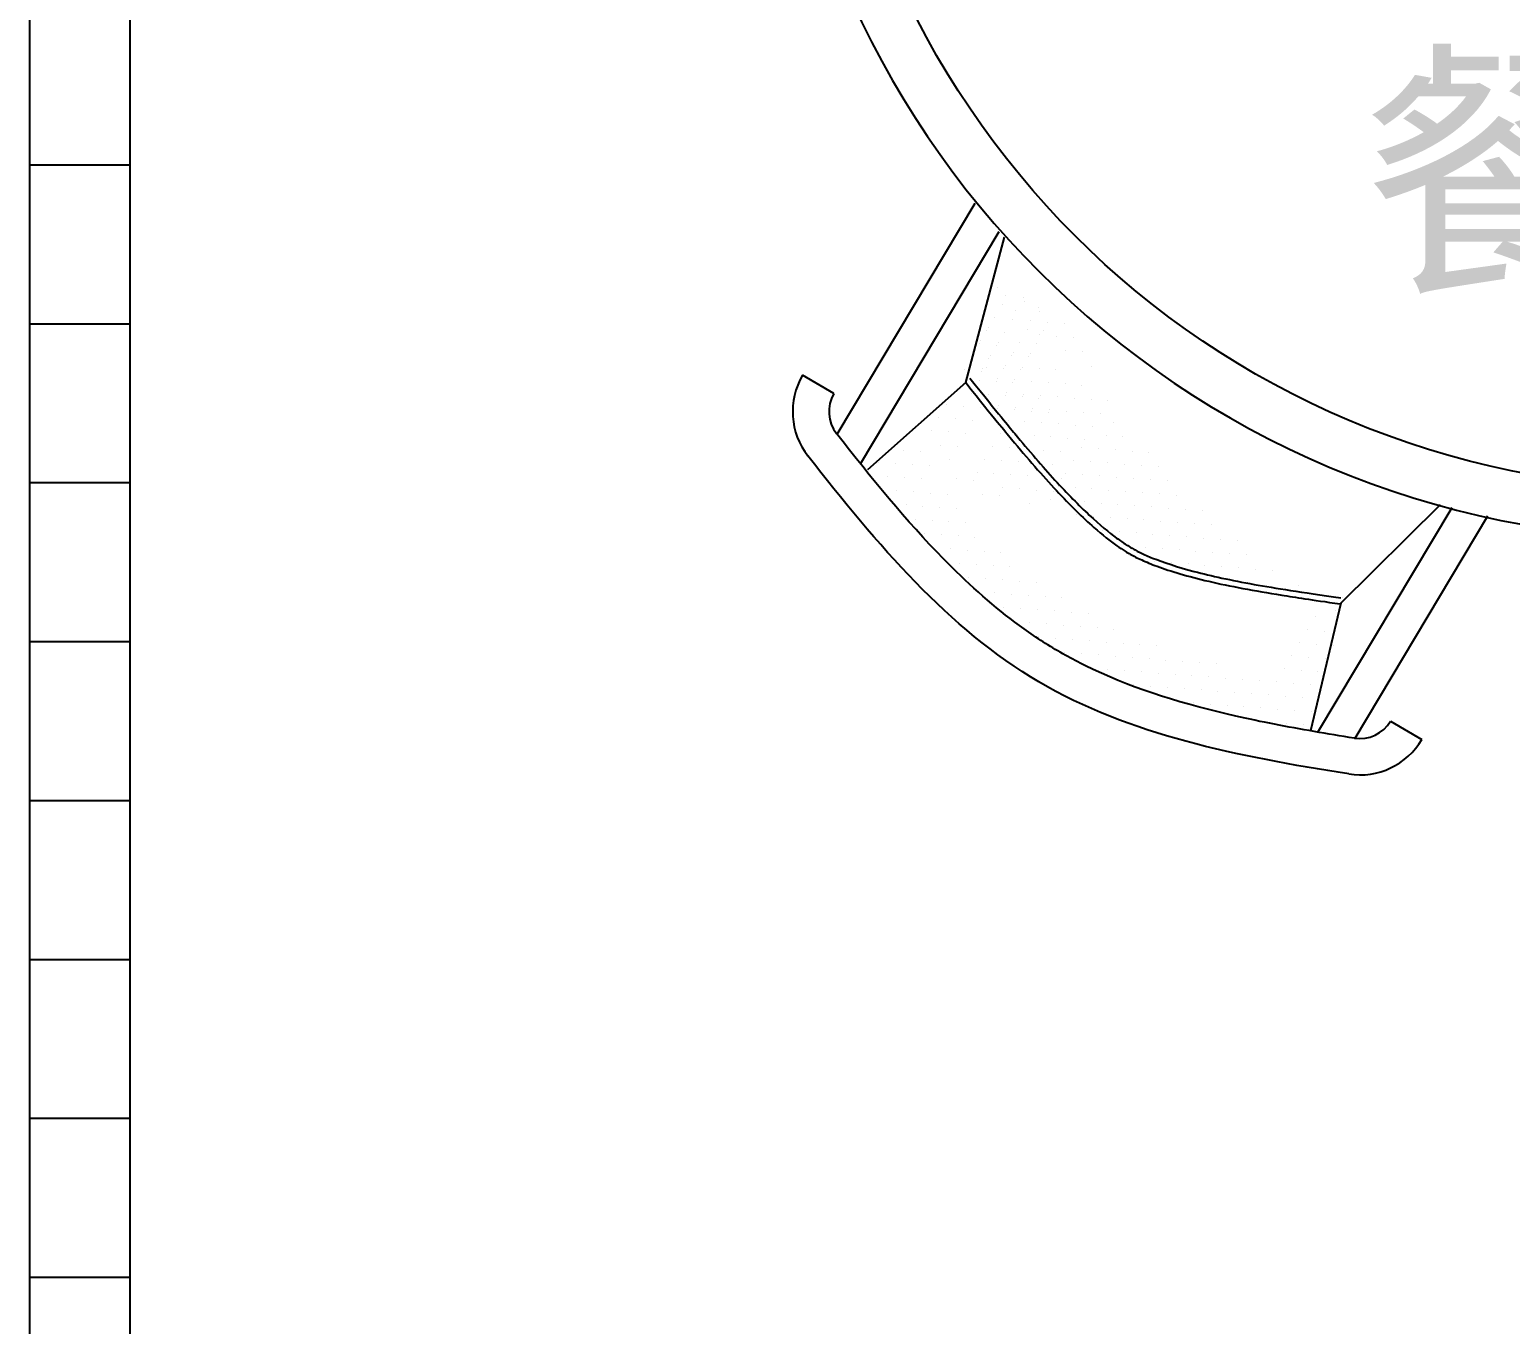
# Model space of a CAD drawing. Extents: x 3694 to 117786, y 20013 to 108631.
# Drawn here: x 80910 to 82389, y 36624 to 37918 of the extents above; entities that cross this region are included whole.
import ezdxf

# ---------------------------------------------------------------- set-up
doc = ezdxf.new("R2010")
doc.units = 0
doc.header["$LTSCALE"] = 1000
doc.header["$MEASUREMENT"] = 0
for name, color, linetype in [('PUB_TEXT', 7, 'Continuous'), ('家具', 253, 'Continuous'), ('铺地', 251, 'Continuous')]:
    doc.layers.add(name, color=color, linetype=linetype)
doc.layers.add('陈设', color=31, linetype='Continuous', lineweight=5)
doc.styles.get("Standard").update_dxf_attribs({"font": 'gbenor.shx', "bigfont": 'gbcbig.shx'})

# ---------------------------------------------------------------- blocks, each defined once
blk = doc.blocks.new('33')
at = {"layer": '家具'}
for p, q in [((-242103.7, 82741.9, 0), (-241965.8, 82972.7, 0)), ((-242080.4, 82712.5, 0), (-241941.7, 82944.5, 0)), ((-242106.9, 82782.5, 0), (-242138.1, 82800.9, 0)), ((-242078.9, 82715.5, 0), (-242078.9, 82715.5, 0)), ((-241623.7, 82444.4, 0), (-241489.6, 82668.8, 0)), ((-241586.4, 82438.3, 0), (-241453.8, 82660.3, 0)), ((-241551.1, 82455.5, 0), (-241519.8, 82437.1, 0))]:
    blk.add_line(p, q, dxfattribs=at)
at = {"layer": '家具', "color": 8, "linetype": 'Continuous'}
for p, q in [((-241975.2, 82793.6, 0), (-241936.5, 82938.8, 0)), ((-241943.5, 82888.9, 0), (-241943.5, 82888.9, 0)), ((-241943.5, 82888.9, 0), (-241943.5, 82888.9, 0)), ((-241935.2, 82880.5, 0), (-241935.2, 82880.5, 0)), ((-241917.8, 82878.4, 0), (-241917.8, 82878.4, 0)), ((-241938.5, 82871.9, 0), (-241938.5, 82871.9, 0)), ((-241938.5, 82871.9, 0), (-241938.5, 82871.9, 0)), ((-241925.6, 82865.4, 0), (-241925.6, 82865.4, 0)), ((-241916.5, 82874.9, 0), (-241916.5, 82874.9, 0)), ((-241902.9, 82868.3, 0), (-241902.9, 82868.3, 0)), ((-241901.6, 82864.8, 0), (-241901.6, 82864.8, 0)), ((-241954, 82845.9, 0), (-241954, 82845.9, 0)), ((-241954, 82845.9, 0), (-241954, 82845.9, 0)), ((-241952.4, 82848.6, 0), (-241952.4, 82848.6, 0)), ((-241946.2, 82858.9, 0), (-241946.2, 82858.9, 0)), ((-241946.2, 82858.9, 0), (-241946.2, 82858.9, 0)), ((-241928.9, 82856.8, 0), (-241928.9, 82856.8, 0)), ((-241928.9, 82856.8, 0), (-241928.9, 82856.8, 0)), ((-241913.9, 82846.7, 0), (-241913.9, 82846.7, 0)), ((-241913.9, 82846.7, 0), (-241913.9, 82846.7, 0)), ((-241910.6, 82855.3, 0), (-241910.6, 82855.3, 0)), ((-241893.8, 82854, 0), (-241893.8, 82854, 0)), ((-241876.9, 82852.8, 0), (-241876.9, 82852.8, 0)), ((-241961.8, 82833, 0), (-241961.8, 82833, 0)), ((-241961.8, 82833, 0), (-241961.8, 82833, 0)), ((-241960.2, 82835.6, 0), (-241960.2, 82835.6, 0)), ((-241942.8, 82833.5, 0), (-241942.8, 82833.5, 0)), ((-241936.6, 82843.8, 0), (-241936.6, 82843.8, 0)), ((-241936.6, 82843.8, 0), (-241936.6, 82843.8, 0)), ((-241921.7, 82833.7, 0), (-241921.7, 82833.7, 0)), ((-241921.7, 82833.7, 0), (-241921.7, 82833.7, 0)), ((-241904.8, 82832.5, 0), (-241904.8, 82832.5, 0)), ((-241901.5, 82841.1, 0), (-241901.5, 82841.1, 0)), ((-241897.1, 82845.4, 0), (-241897.1, 82845.4, 0)), ((-241884.7, 82839.8, 0), (-241884.7, 82839.8, 0)), ((-241867.8, 82838.5, 0), (-241867.8, 82838.5, 0)), ((-241969, 82819.2, 0), (-241969, 82819.2, 0)), ((-241969, 82819.2, 0), (-241969, 82819.2, 0)), ((-241952.1, 82817.9, 0), (-241952.1, 82817.9, 0)), ((-241952.1, 82817.9, 0), (-241952.1, 82817.9, 0)), ((-241950.6, 82820.5, 0), (-241950.6, 82820.5, 0)), ((-241944.4, 82830.9, 0), (-241944.4, 82830.9, 0)), ((-241944.4, 82830.9, 0), (-241944.4, 82830.9, 0)), ((-241929.4, 82820.8, 0), (-241929.4, 82820.8, 0)), ((-241929.4, 82820.8, 0), (-241929.4, 82820.8, 0)), ((-241927.9, 82823.4, 0), (-241927.9, 82823.4, 0)), ((-241912.6, 82819.5, 0), (-241912.6, 82819.5, 0)), ((-241911, 82822.1, 0), (-241911, 82822.1, 0)), ((-241875.6, 82825.5, 0), (-241875.6, 82825.5, 0)), ((-241858.7, 82824.3, 0), (-241858.7, 82824.3, 0)), ((-241976.7, 82806.2, 0), (-241976.7, 82806.2, 0)), ((-241959.9, 82804.9, 0), (-241959.9, 82804.9, 0)), ((-241959.9, 82804.9, 0), (-241959.9, 82804.9, 0)), ((-241958.3, 82807.5, 0), (-241958.3, 82807.5, 0)), ((-241954, 82809.1, 0), (-241954, 82809.1, 0)), ((-241954, 82809.1, 0), (-241954, 82809.1, 0)), ((-241937.2, 82807.8, 0), (-241937.2, 82807.8, 0)), ((-241937.2, 82807.8, 0), (-241937.2, 82807.8, 0)), ((-241935.6, 82810.4, 0), (-241935.6, 82810.4, 0)), ((-241920.3, 82806.5, 0), (-241920.3, 82806.5, 0)), ((-241918.8, 82809.1, 0), (-241918.8, 82809.1, 0)), ((-241901.9, 82807.9, 0), (-241901.9, 82807.9, 0)), ((-241885.1, 82806.6, 0), (-241885.1, 82806.6, 0)), ((-241849.6, 82810, 0), (-241849.6, 82810, 0)), ((-241975.2, 82793.6, 0), (-242073.2, 82706.3, 0)), ((-241961.8, 82796.1, 0), (-241961.8, 82796.1, 0)), ((-241961.8, 82796.1, 0), (-241961.8, 82796.1, 0)), ((-241944.9, 82794.8, 0), (-241944.9, 82794.8, 0)), ((-241944.9, 82794.8, 0), (-241944.9, 82794.8, 0)), ((-241943.4, 82797.4, 0), (-241943.4, 82797.4, 0)), ((-241928.1, 82793.5, 0), (-241928.1, 82793.5, 0)), ((-241926.5, 82796.2, 0), (-241926.5, 82796.2, 0)), ((-241909.7, 82794.9, 0), (-241909.7, 82794.9, 0)), ((-241892.8, 82793.6, 0), (-241892.8, 82793.6, 0)), ((-241876, 82792.4, 0), (-241876, 82792.4, 0)), ((-241859.1, 82791.1, 0), (-241859.1, 82791.1, 0)), ((-241969.5, 82783.1, 0), (-241969.5, 82783.1, 0)), ((-241969.5, 82783.1, 0), (-241969.5, 82783.1, 0)), ((-241952.7, 82781.8, 0), (-241952.7, 82781.8, 0)), ((-241952.7, 82781.8, 0), (-241952.7, 82781.8, 0)), ((-241935.8, 82780.6, 0), (-241935.8, 82780.6, 0)), ((-241934.3, 82783.2, 0), (-241934.3, 82783.2, 0)), ((-241919, 82779.3, 0), (-241919, 82779.3, 0)), ((-241917.4, 82781.9, 0), (-241917.4, 82781.9, 0)), ((-241902.1, 82778, 0), (-241902.1, 82778, 0)), ((-241900.6, 82780.7, 0), (-241900.6, 82780.7, 0)), ((-241883.7, 82779.4, 0), (-241883.7, 82779.4, 0)), ((-241866.9, 82778.1, 0), (-241866.9, 82778.1, 0)), ((-241850, 82776.9, 0), (-241850, 82776.9, 0)), ((-241833.2, 82775.6, 0), (-241833.2, 82775.6, 0)), ((-242001.9, 82758.4, 0), (-242001.9, 82758.4, 0)), ((-242001.9, 82758.4, 0), (-242001.9, 82758.4, 0)), ((-241994.1, 82771.4, 0), (-241994.1, 82771.4, 0)), ((-241994.1, 82771.4, 0), (-241994.1, 82771.4, 0)), ((-241977.3, 82770.1, 0), (-241977.3, 82770.1, 0)), ((-241977.3, 82770.1, 0), (-241977.3, 82770.1, 0)), ((-241960.4, 82768.9, 0), (-241960.4, 82768.9, 0)), ((-241960.4, 82768.9, 0), (-241960.4, 82768.9, 0)), ((-241943.6, 82767.6, 0), (-241943.6, 82767.6, 0)), ((-241942, 82770.2, 0), (-241942, 82770.2, 0)), ((-241926.7, 82766.3, 0), (-241926.7, 82766.3, 0)), ((-241925.2, 82768.9, 0), (-241925.2, 82768.9, 0)), ((-241909.9, 82765.1, 0), (-241909.9, 82765.1, 0)), ((-241908.3, 82767.7, 0), (-241908.3, 82767.7, 0)), ((-241893, 82763.8, 0), (-241893, 82763.8, 0)), ((-241891.5, 82766.4, 0), (-241891.5, 82766.4, 0)), ((-241874.6, 82765.1, 0), (-241874.6, 82765.1, 0)), ((-241857.8, 82763.9, 0), (-241857.8, 82763.9, 0)), ((-241840.9, 82762.6, 0), (-241840.9, 82762.6, 0)), ((-242009.6, 82745.4, 0), (-242009.6, 82745.4, 0)), ((-242009.6, 82745.4, 0), (-242009.6, 82745.4, 0)), ((-241992.8, 82744.2, 0), (-241992.8, 82744.2, 0)), ((-241985, 82757.2, 0), (-241985, 82757.2, 0)), ((-241985, 82757.2, 0), (-241985, 82757.2, 0)), ((-241975.9, 82742.9, 0), (-241975.9, 82742.9, 0)), ((-241968.2, 82755.9, 0), (-241968.2, 82755.9, 0)), ((-241968.2, 82755.9, 0), (-241968.2, 82755.9, 0)), ((-241940.7, 82743, 0), (-241940.7, 82743, 0)), ((-241932.9, 82756, 0), (-241932.9, 82756, 0)), ((-241916.1, 82754.7, 0), (-241916.1, 82754.7, 0)), ((-241899.2, 82753.4, 0), (-241899.2, 82753.4, 0)), ((-241882.4, 82752.2, 0), (-241882.4, 82752.2, 0)), ((-241865.5, 82750.9, 0), (-241865.5, 82750.9, 0)), ((-241848.7, 82749.6, 0), (-241848.7, 82749.6, 0)), ((-241827.3, 82753.5, 0), (-241827.3, 82753.5, 0)), ((-242000.5, 82731.2, 0), (-242000.5, 82731.2, 0)), ((-241983.7, 82729.9, 0), (-241983.7, 82729.9, 0)), ((-241948.4, 82730, 0), (-241948.4, 82730, 0)), ((-241931.6, 82728.8, 0), (-241931.6, 82728.8, 0)), ((-241923.8, 82741.7, 0), (-241923.8, 82741.7, 0)), ((-241907, 82740.5, 0), (-241907, 82740.5, 0)), ((-241890.1, 82739.2, 0), (-241890.1, 82739.2, 0)), ((-241873.3, 82737.9, 0), (-241873.3, 82737.9, 0)), ((-241859.6, 82728.8, 0), (-241859.6, 82728.8, 0)), ((-241856.4, 82736.7, 0), (-241856.4, 82736.7, 0)), ((-241835, 82740.5, 0), (-241835, 82740.5, 0)), ((-241818.2, 82739.3, 0), (-241818.2, 82739.3, 0)), ((-242062, 82714.2, 0), (-242062, 82714.2, 0)), ((-242045.2, 82712.9, 0), (-242045.2, 82712.9, 0)), ((-242037.4, 82725.9, 0), (-242037.4, 82725.9, 0)), ((-242020.6, 82724.6, 0), (-242020.6, 82724.6, 0)), ((-241991.5, 82717, 0), (-241991.5, 82717, 0)), ((-241956.2, 82717, 0), (-241956.2, 82717, 0)), ((-241939.3, 82715.8, 0), (-241939.3, 82715.8, 0)), ((-241922.5, 82714.5, 0), (-241922.5, 82714.5, 0)), ((-241897.9, 82726.2, 0), (-241897.9, 82726.2, 0)), ((-241881, 82725, 0), (-241881, 82725, 0)), ((-241867.4, 82715.8, 0), (-241867.4, 82715.8, 0)), ((-241850.5, 82714.6, 0), (-241850.5, 82714.6, 0)), ((-241842.8, 82727.6, 0), (-241842.8, 82727.6, 0)), ((-241833.7, 82713.3, 0), (-241833.7, 82713.3, 0)), ((-241825.9, 82726.3, 0), (-241825.9, 82726.3, 0)), ((-241809.1, 82725, 0), (-241809.1, 82725, 0)), ((-241792.2, 82723.8, 0), (-241792.2, 82723.8, 0)), ((-242069.8, 82701.2, 0), (-242069.8, 82701.2, 0)), ((-242052.9, 82699.9, 0), (-242052.9, 82699.9, 0)), ((-242036.1, 82698.7, 0), (-242036.1, 82698.7, 0)), ((-242028.3, 82711.7, 0), (-242028.3, 82711.7, 0)), ((-242011.5, 82710.4, 0), (-242011.5, 82710.4, 0)), ((-241963.9, 82704.1, 0), (-241963.9, 82704.1, 0)), ((-241947.1, 82702.8, 0), (-241947.1, 82702.8, 0)), ((-241930.2, 82701.5, 0), (-241930.2, 82701.5, 0)), ((-241913.4, 82700.3, 0), (-241913.4, 82700.3, 0)), ((-241888.8, 82712, 0), (-241888.8, 82712, 0)), ((-241875.1, 82702.9, 0), (-241875.1, 82702.9, 0)), ((-241858.3, 82701.6, 0), (-241858.3, 82701.6, 0)), ((-241841.4, 82700.3, 0), (-241841.4, 82700.3, 0)), ((-241824.6, 82699.1, 0), (-241824.6, 82699.1, 0)), ((-241816.8, 82712, 0), (-241816.8, 82712, 0)), ((-241800, 82710.8, 0), (-241800, 82710.8, 0)), ((-241783.1, 82709.5, 0), (-241783.1, 82709.5, 0)), ((-242043.9, 82685.7, 0), (-242043.9, 82685.7, 0)), ((-242027, 82684.4, 0), (-242027, 82684.4, 0)), ((-242019.2, 82697.4, 0), (-242019.2, 82697.4, 0)), ((-241984, 82697.5, 0), (-241984, 82697.5, 0)), ((-241967.1, 82696.2, 0), (-241967.1, 82696.2, 0)), ((-241938, 82688.6, 0), (-241938, 82688.6, 0)), ((-241921.1, 82687.3, 0), (-241921.1, 82687.3, 0)), ((-241904.3, 82686, 0), (-241904.3, 82686, 0)), ((-241887.4, 82684.8, 0), (-241887.4, 82684.8, 0)), ((-241882.9, 82689.9, 0), (-241882.9, 82689.9, 0)), ((-241879.7, 82697.7, 0), (-241879.7, 82697.7, 0)), ((-241866, 82688.6, 0), (-241866, 82688.6, 0)), ((-241849.2, 82687.4, 0), (-241849.2, 82687.4, 0)), ((-241832.3, 82686.1, 0), (-241832.3, 82686.1, 0)), ((-241815.5, 82684.8, 0), (-241815.5, 82684.8, 0)), ((-241807.7, 82697.8, 0), (-241807.7, 82697.8, 0)), ((-241798.6, 82683.6, 0), (-241798.6, 82683.6, 0)), ((-241790.9, 82696.5, 0), (-241790.9, 82696.5, 0)), ((-241774, 82695.3, 0), (-241774, 82695.3, 0)), ((-242034.8, 82671.5, 0), (-242034.8, 82671.5, 0)), ((-242017.9, 82670.2, 0), (-242017.9, 82670.2, 0)), ((-242010.1, 82683.2, 0), (-242010.1, 82683.2, 0)), ((-242001.1, 82668.9, 0), (-242001.1, 82668.9, 0)), ((-241993.3, 82681.9, 0), (-241993.3, 82681.9, 0)), ((-241958, 82682, 0), (-241958, 82682, 0)), ((-241941.2, 82680.7, 0), (-241941.2, 82680.7, 0)), ((-241912, 82673.1, 0), (-241912, 82673.1, 0)), ((-241890.6, 82676.9, 0), (-241890.6, 82676.9, 0)), ((-241856.9, 82674.4, 0), (-241856.9, 82674.4, 0)), ((-241840.1, 82673.1, 0), (-241840.1, 82673.1, 0)), ((-241823.2, 82671.9, 0), (-241823.2, 82671.9, 0)), ((-241806.4, 82670.6, 0), (-241806.4, 82670.6, 0)), ((-241789.5, 82669.3, 0), (-241789.5, 82669.3, 0)), ((-241781.8, 82682.3, 0), (-241781.8, 82682.3, 0)), ((-241764.9, 82681, 0), (-241764.9, 82681, 0)), ((-242025.7, 82657.2, 0), (-242025.7, 82657.2, 0)), ((-242008.8, 82656, 0), (-242008.8, 82656, 0)), ((-241992, 82654.7, 0), (-241992, 82654.7, 0)), ((-241984.2, 82667.7, 0), (-241984.2, 82667.7, 0)), ((-241864.7, 82661.4, 0), (-241864.7, 82661.4, 0)), ((-241847.8, 82660.1, 0), (-241847.8, 82660.1, 0)), ((-241831, 82658.9, 0), (-241831, 82658.9, 0)), ((-241814.1, 82657.6, 0), (-241814.1, 82657.6, 0)), ((-241797.3, 82656.3, 0), (-241797.3, 82656.3, 0)), ((-241780.4, 82655.1, 0), (-241780.4, 82655.1, 0)), ((-241772.7, 82668.1, 0), (-241772.7, 82668.1, 0)), ((-241763.6, 82653.8, 0), (-241763.6, 82653.8, 0)), ((-241755.8, 82666.8, 0), (-241755.8, 82666.8, 0)), ((-241739, 82665.5, 0), (-241739, 82665.5, 0)), ((-242016.6, 82643, 0), (-242016.6, 82643, 0)), ((-241999.7, 82641.7, 0), (-241999.7, 82641.7, 0)), ((-241982.9, 82640.4, 0), (-241982.9, 82640.4, 0)), ((-241975.1, 82653.4, 0), (-241975.1, 82653.4, 0)), ((-241966, 82639.2, 0), (-241966, 82639.2, 0)), ((-241838.7, 82645.9, 0), (-241838.7, 82645.9, 0)), ((-241821.9, 82644.6, 0), (-241821.9, 82644.6, 0)), ((-241805, 82643.4, 0), (-241805, 82643.4, 0)), ((-241788.2, 82642.1, 0), (-241788.2, 82642.1, 0)), ((-241771.3, 82640.8, 0), (-241771.3, 82640.8, 0)), ((-241754.5, 82639.6, 0), (-241754.5, 82639.6, 0)), ((-241746.7, 82652.6, 0), (-241746.7, 82652.6, 0)), ((-241729.9, 82651.3, 0), (-241729.9, 82651.3, 0)), ((-242007.5, 82628.7, 0), (-242007.5, 82628.7, 0)), ((-241990.6, 82627.5, 0), (-241990.6, 82627.5, 0)), ((-241973.8, 82626.2, 0), (-241973.8, 82626.2, 0)), ((-241956.9, 82624.9, 0), (-241956.9, 82624.9, 0)), ((-241812.8, 82630.4, 0), (-241812.8, 82630.4, 0)), ((-241795.9, 82629.1, 0), (-241795.9, 82629.1, 0)), ((-241779.1, 82627.9, 0), (-241779.1, 82627.9, 0)), ((-241762.2, 82626.6, 0), (-241762.2, 82626.6, 0)), ((-241745.4, 82625.3, 0), (-241745.4, 82625.3, 0)), ((-241737.6, 82638.3, 0), (-241737.6, 82638.3, 0)), ((-241720.8, 82637, 0), (-241720.8, 82637, 0)), ((-241703.9, 82635.8, 0), (-241703.9, 82635.8, 0)), ((-241981.5, 82613.2, 0), (-241981.5, 82613.2, 0)), ((-241964.7, 82612, 0), (-241964.7, 82612, 0)), ((-241947.8, 82610.7, 0), (-241947.8, 82610.7, 0)), ((-241940.1, 82623.7, 0), (-241940.1, 82623.7, 0)), ((-241931, 82609.4, 0), (-241931, 82609.4, 0)), ((-241786.8, 82614.9, 0), (-241786.8, 82614.9, 0)), ((-241770, 82613.6, 0), (-241770, 82613.6, 0)), ((-241753.1, 82612.4, 0), (-241753.1, 82612.4, 0)), ((-241736.3, 82611.1, 0), (-241736.3, 82611.1, 0)), ((-241728.5, 82624.1, 0), (-241728.5, 82624.1, 0)), ((-241719.4, 82609.8, 0), (-241719.4, 82609.8, 0)), ((-241711.7, 82622.8, 0), (-241711.7, 82622.8, 0)), ((-241694.8, 82621.5, 0), (-241694.8, 82621.5, 0)), ((-241972.4, 82599, 0), (-241972.4, 82599, 0)), ((-241955.6, 82597.7, 0), (-241955.6, 82597.7, 0)), ((-241938.7, 82596.5, 0), (-241938.7, 82596.5, 0)), ((-241921.9, 82595.2, 0), (-241921.9, 82595.2, 0)), ((-241710.3, 82595.6, 0), (-241710.3, 82595.6, 0)), ((-241702.6, 82608.6, 0), (-241702.6, 82608.6, 0)), ((-241685.7, 82607.3, 0), (-241685.7, 82607.3, 0)), ((-241668.9, 82606, 0), (-241668.9, 82606, 0)), ((-241946.5, 82583.5, 0), (-241946.5, 82583.5, 0)), ((-241929.6, 82582.2, 0), (-241929.6, 82582.2, 0)), ((-241912.8, 82581, 0), (-241912.8, 82581, 0)), ((-241905, 82593.9, 0), (-241905, 82593.9, 0)), ((-241693.5, 82594.3, 0), (-241693.5, 82594.3, 0)), ((-241642.9, 82590.5, 0), (-241642.9, 82590.5, 0)), ((-241937.4, 82569.2, 0), (-241937.4, 82569.2, 0)), ((-241920.5, 82568, 0), (-241920.5, 82568, 0)), ((-241903.7, 82566.7, 0), (-241903.7, 82566.7, 0)), ((-241895.9, 82579.7, 0), (-241895.9, 82579.7, 0)), ((-241886.8, 82565.4, 0), (-241886.8, 82565.4, 0)), ((-241879.1, 82578.4, 0), (-241879.1, 82578.4, 0)), ((-241600.6, 82573.3, 0), (-241631, 82445.6, 0)), ((-241606.2, 82566, 0), (-241606.2, 82566, 0)), ((-241598.5, 82579, 0), (-241598.5, 82579, 0)), ((-241911.4, 82553.7, 0), (-241911.4, 82553.7, 0)), ((-241894.6, 82552.5, 0), (-241894.6, 82552.5, 0)), ((-241877.7, 82551.2, 0), (-241877.7, 82551.2, 0)), ((-241870, 82564.2, 0), (-241870, 82564.2, 0)), ((-241853.1, 82562.9, 0), (-241853.1, 82562.9, 0)), ((-241626.3, 82559.4, 0), (-241626.3, 82559.4, 0)), ((-241902.3, 82539.5, 0), (-241902.3, 82539.5, 0)), ((-241885.5, 82538.2, 0), (-241885.5, 82538.2, 0)), ((-241868.6, 82537, 0), (-241868.6, 82537, 0)), ((-241860.9, 82549.9, 0), (-241860.9, 82549.9, 0)), ((-241851.8, 82535.7, 0), (-241851.8, 82535.7, 0)), ((-241844, 82548.7, 0), (-241844, 82548.7, 0)), ((-241827.2, 82547.4, 0), (-241827.2, 82547.4, 0)), ((-241634, 82546.5, 0), (-241634, 82546.5, 0)), ((-241617.2, 82545.2, 0), (-241617.2, 82545.2, 0)), ((-241876.4, 82524, 0), (-241876.4, 82524, 0)), ((-241859.5, 82522.7, 0), (-241859.5, 82522.7, 0)), ((-241842.7, 82521.5, 0), (-241842.7, 82521.5, 0)), ((-241834.9, 82534.4, 0), (-241834.9, 82534.4, 0)), ((-241818.1, 82533.2, 0), (-241818.1, 82533.2, 0)), ((-241801.2, 82531.9, 0), (-241801.2, 82531.9, 0)), ((-241784.4, 82530.6, 0), (-241784.4, 82530.6, 0)), ((-241641.8, 82533.5, 0), (-241641.8, 82533.5, 0)), ((-241624.9, 82532.2, 0), (-241624.9, 82532.2, 0)), ((-241608.1, 82530.9, 0), (-241608.1, 82530.9, 0)), ((-241850.4, 82508.5, 0), (-241850.4, 82508.5, 0)), ((-241833.6, 82507.2, 0), (-241833.6, 82507.2, 0)), ((-241825.8, 82520.2, 0), (-241825.8, 82520.2, 0)), ((-241816.7, 82505.9, 0), (-241816.7, 82505.9, 0)), ((-241809, 82518.9, 0), (-241809, 82518.9, 0)), ((-241792.1, 82517.7, 0), (-241792.1, 82517.7, 0)), ((-241775.3, 82516.4, 0), (-241775.3, 82516.4, 0)), ((-241758.4, 82515.1, 0), (-241758.4, 82515.1, 0)), ((-241741.6, 82513.9, 0), (-241741.6, 82513.9, 0)), ((-241724.7, 82512.6, 0), (-241724.7, 82512.6, 0)), ((-241657.3, 82507.5, 0), (-241657.3, 82507.5, 0)), ((-241649.5, 82520.5, 0), (-241649.5, 82520.5, 0)), ((-241640.4, 82506.3, 0), (-241640.4, 82506.3, 0)), ((-241632.7, 82519.2, 0), (-241632.7, 82519.2, 0)), ((-241615.8, 82518, 0), (-241615.8, 82518, 0)), ((-241807.6, 82491.7, 0), (-241807.6, 82491.7, 0)), ((-241799.9, 82504.7, 0), (-241799.9, 82504.7, 0)), ((-241783, 82503.4, 0), (-241783, 82503.4, 0)), ((-241766.2, 82502.2, 0), (-241766.2, 82502.2, 0)), ((-241749.3, 82500.9, 0), (-241749.3, 82500.9, 0)), ((-241732.5, 82499.6, 0), (-241732.5, 82499.6, 0)), ((-241715.6, 82498.4, 0), (-241715.6, 82498.4, 0)), ((-241698.8, 82497.1, 0), (-241698.8, 82497.1, 0)), ((-241681.9, 82495.8, 0), (-241681.9, 82495.8, 0)), ((-241665.1, 82494.6, 0), (-241665.1, 82494.6, 0)), ((-241648.2, 82493.3, 0), (-241648.2, 82493.3, 0)), ((-241631.3, 82492, 0), (-241631.3, 82492, 0)), ((-241623.6, 82505, 0), (-241623.6, 82505, 0)), ((-241790.8, 82490.4, 0), (-241790.8, 82490.4, 0)), ((-241773.9, 82489.2, 0), (-241773.9, 82489.2, 0)), ((-241757.1, 82487.9, 0), (-241757.1, 82487.9, 0)), ((-241740.2, 82486.6, 0), (-241740.2, 82486.6, 0)), ((-241723.4, 82485.4, 0), (-241723.4, 82485.4, 0)), ((-241706.5, 82484.1, 0), (-241706.5, 82484.1, 0)), ((-241689.7, 82482.8, 0), (-241689.7, 82482.8, 0)), ((-241672.8, 82481.6, 0), (-241672.8, 82481.6, 0)), ((-241656, 82480.3, 0), (-241656, 82480.3, 0)), ((-241639.1, 82479, 0), (-241639.1, 82479, 0)), ((-241622.3, 82477.8, 0), (-241622.3, 82477.8, 0)), ((-241748, 82473.7, 0), (-241748, 82473.7, 0)), ((-241731.1, 82472.4, 0), (-241731.1, 82472.4, 0)), ((-241714.3, 82471.1, 0), (-241714.3, 82471.1, 0)), ((-241697.4, 82469.9, 0), (-241697.4, 82469.9, 0)), ((-241680.6, 82468.6, 0), (-241680.6, 82468.6, 0)), ((-241663.7, 82467.3, 0), (-241663.7, 82467.3, 0)), ((-241646.9, 82466.1, 0), (-241646.9, 82466.1, 0)), ((-241630, 82464.8, 0), (-241630, 82464.8, 0)), ((-241671.5, 82454.4, 0), (-241671.5, 82454.4, 0)), ((-241654.6, 82453.1, 0), (-241654.6, 82453.1, 0)), ((-241637.8, 82451.8, 0), (-241637.8, 82451.8, 0))]:
    blk.add_line(p, q, dxfattribs=at)
at = {"layer": '家具', "color": 8}
blk.add_line((-241601.4, 82572.5, 0), (-241501.1, 82671.8, 0), dxfattribs=at)
at = {"layer": '家具'}
for centre, major_axis, start_param, end_param in [((-241257.3, 83549.2, 0), (0, 911.8), -1.570744, 4.712441), ((-241257.3, 83549.2, 0), (-0.2, 861.1), 4.712121448706391, 10.99530675588598), ((-242076.3, 82764.5, 0), (-0.2, 71.7), 1.036785, 2.232628), ((-242076.3, 82764.5, 0), (25.1, 25.1), 1.824402, 3.020244), ((-241581.6, 82473.4, 0), (25.1, 25.1), 3.770152, 4.965994), ((-241581.6, 82473.4, 0), (-0.1, 71.7), 2.983967, 4.179809)]:
    blk.add_ellipse(centre, major_axis=major_axis, ratio=1, start_param=start_param, end_param=end_param, dxfattribs=at)
at = {"layer": '家具', "color": 8}
for points, knots in [([(-241975.2, 82793.6, 0), (-241944.8, 82755.6, 0), (-241937, 82746.1, 0), (-241913.5, 82717.8, 0), (-241898.4, 82700.5, 0), (-241870.9, 82671, 0), (-241858.3, 82658.6, 0), (-241838.6, 82641.3, 0), (-241830.9, 82635.2, 0), (-241821.4, 82628.5, 0), (-241818.6, 82626.7, 0), (-241814.2, 82624, 0), (-241812.5, 82623, 0), (-241807.7, 82620.3, 0), (-241803.9, 82618.4, 0), (-241795, 82614.3, 0), (-241789.9, 82612.2, 0), (-241770.6, 82605.1, 0), (-241753.3, 82599.9, 0), (-241711.6, 82590.2, 0), (-241687.1, 82585.6, 0), (-241645.8, 82579, 0), (-241631.1, 82576.8, 0), (-241601.4, 82572.5, 0)], [1.978532, 1.978532, 1.978532, 1.978532, 3.634766, 3.634766, 7.177887, 7.177887, 10.721007, 10.721007, 13.47295, 13.47295, 14.744189, 14.744189, 15.613422, 15.613422, 17.351888, 17.351888, 19.090353, 19.090353, 23.076789, 23.076789, 27.063224, 27.063224, 29.080597, 29.080597, 29.080597, 29.080597]), ([(-241971.1, 82798.1, 0), (-241940.7, 82760.1, 0), (-241933.3, 82751.1, 0), (-241912, 82725.4, 0), (-241898.5, 82709.8, 0), (-241873.7, 82682.6, 0), (-241862.2, 82670.9, 0), (-241841.4, 82651.5, 0), (-241832.2, 82643.9, 0), (-241821.1, 82635.7, 0), (-241817.9, 82633.5, 0), (-241812.9, 82630.3, 0), (-241811, 82629.1, 0), (-241807.8, 82627.3, 0), (-241806.5, 82626.6, 0), (-241803.6, 82625, 0), (-241802, 82624.2, 0), (-241796.9, 82621.8, 0), (-241793, 82620.1, 0), (-241777.9, 82614, 0), (-241764, 82609.4, 0), (-241730.1, 82600.4, 0), (-241710, 82596.1, 0), (-241665.4, 82588.1, 0), (-241641.2, 82584.4, 0), (-241600.5, 82578.5, 0)], [1.967752, 1.967752, 1.967752, 1.967752, 3.538043, 3.538043, 6.678626, 6.678626, 9.819208, 9.819208, 12.95979, 12.95979, 14.380859, 14.380859, 15.394029, 15.394029, 16.139297, 16.139297, 16.884565, 16.884565, 18.375102, 18.375102, 21.995622, 21.995622, 25.616142, 25.616142, 29.080597, 29.080597, 29.080597, 29.080597])]:
    blk.add_open_spline(points, degree=3, knots=knots, dxfattribs=at)
at = {"layer": '家具'}
blk.add_open_spline([(-241587.2, 82438.4, 0), (-241600.7, 82440.5, 0), (-241614.1, 82442.7, 0), (-241654, 82449.6, 0), (-241680.2, 82454.6, 0), (-241756.5, 82471.9, 0), (-241804.5, 82486.5, 0), (-241861.8, 82513.5, 0), (-241875.2, 82520.6, 0), (-241901.2, 82536.3, 0), (-241913.8, 82545, 0), (-241950.9, 82572.8, 0), (-241974.6, 82594.2, 0), (-242034.4, 82655.2, 0), (-242069.4, 82698.1, 0), (-242104.2, 82742.6, 0)], degree=3, knots=[1.967752, 1.967752, 1.967752, 1.967752, 3.633402, 3.633402, 6.964702, 6.964702, 13.627303, 13.627303, 15.767216, 15.767216, 17.90713, 17.90713, 22.186958, 22.186958, 29.080597, 29.080597, 29.080597, 29.080597], dxfattribs=at)
blk.add_open_spline([(-241592.8, 82402.6, 0), (-241703.7, 82420.1, 0), (-241920.6, 82463.1, 0), (-242063.7, 82631.9, 0), (-242132.8, 82720.3, 0)], degree=3, dxfattribs=at)

msp = doc.modelspace()

# ---------------------------------------------------------------- linework, layer by layer
at = {"layer": '铺地'}
for p, q in [((81010.2, 37782.5), (80910.2, 37782.5)), ((81010.2, 37623.7), (80910.2, 37623.7)), ((81010.2, 37465), (80910.2, 37465)), ((81010.2, 37306.2), (80910.2, 37306.2)), ((81010.2, 37147.5), (80910.2, 37147.5)), ((81010.2, 36988.7), (80910.2, 36988.7)), ((81010.2, 36830), (80910.2, 36830)), ((81010.2, 36671.2), (80910.2, 36671.2))]:
    msp.add_line(p, q, dxfattribs=at)
for points in [[(84210.2, 40020.8), (80910.2, 40020.8), (80910.2, 35920.8), (84210.2, 35920.8)], [(84110.2, 39920.8), (81010.2, 39920.8), (81010.2, 36020.8), (84110.2, 36020.8)]]:
    msp.add_lwpolyline(points, close=True, dxfattribs=at)

# ---------------------------------------------------------------- block references
at = {"layer": '陈设', "rotation": 359.9999999995831}
msp.add_blockref('33', (323820.1, -45228.3, 0), dxfattribs=at)

# ---------------------------------------------------------------- texts
at = {"layer": 'PUB_TEXT', "insert": (82240.3, 37874.6, 0), "char_height": 200, "width": 4105.676, "attachment_point": 1}
msp.add_mtext('{\\fSimSun|b0|i0|c134|p2;餐厅}', dxfattribs=at)

doc.saveas('drawing.dxf')
